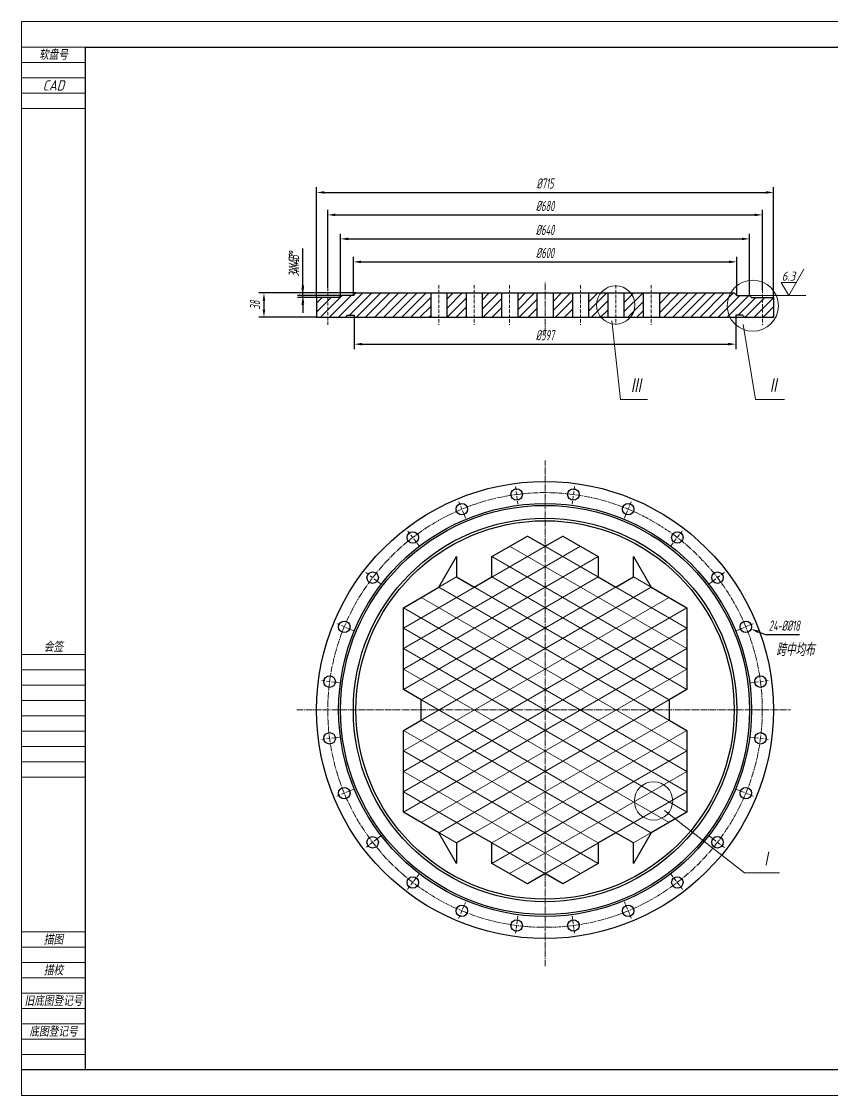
# Model space of a CAD drawing. Header units: millimetres. Extents: x 1099 to 3475, y 482 to 2162.
# Drawn here: x 1099 to 2367, y 482 to 2162 of the extents above; entities that cross this region are included whole.
import ezdxf
from ezdxf.enums import TextEntityAlignment as Align

# ---------------------------------------------------------------- set-up
doc = ezdxf.new("R2010")
doc.units = ezdxf.units.MM
doc.header["$PDMODE"] = 3
doc.linetypes.add('GEN7', pattern=[13.75, 10, -1.25, 1.25, -1.25])
doc.linetypes.add('GEN7A', pattern=[7.5, 5, -1.25, 0, -1.25])
for name, color, linetype, lineweight in [('4', 3, 'Continuous', 18), ('5', 3, 'Continuous', 18), ('6', 2, 'Continuous', 18), ('7', 4, 'GEN7', 18), ('7A', 4, 'GEN7A', 18), ('8', 1, 'Continuous', 18), ('RAHM2', 1, 'Continuous', 18), ('RAHM3', 2, 'Continuous', 18), ('TILE1', 5, 'Continuous', 18)]:
    doc.layers.add(name, color=color, linetype=linetype, lineweight=lineweight)
doc.styles.add('HZ', font='gbeitc.shx', dxfattribs={"width": 0.7, "bigfont": 'hztxt.shx'})
doc.styles.add('ROMANC', font='gbeitc.shx', dxfattribs={"bigfont": 'hztxt.shx'})
doc.styles.get("Standard").update_dxf_attribs({"font": 'gbeitc.shx', "bigfont": 'hztxt.shx'})
doc.dimstyles.new('GEN-ISO', dxfattribs={"dimscale": 4, "dimtxt": 4, "dimasz": 3, "dimexe": 2, "dimexo": 0, "dimgap": 1.5, "dimtad": 1, "dimzin": 0, "dimdsep": 46, "dimtxsty": 'HZ', "dimcen": 0, "dimdle": 6, "dimclrd": 256, "dimclre": 256, "dimclrt": 2, "dimadec": 0, "dimazin": 0, "dimtfac": 1, "dimtmove": 0, "dimatfit": 2, "dimldrblk": 'CLOSED', "dimfxl": 0, "dimtolj": 1, "dimtzin": 0, "dimarcsym": 0})
doc.dimstyles.new('GEN-ISO$3', dxfattribs={"dimscale": 4, "dimtxt": 4, "dimasz": 3, "dimexe": 2, "dimexo": 0, "dimgap": 1.5, "dimtad": 1, "dimtih": 1, "dimtoh": 1, "dimdsep": 46, "dimtxsty": 'HZ', "dimcen": 0, "dimdle": 6, "dimclrd": 256, "dimclre": 256, "dimclrt": 2, "dimadec": 0, "dimazin": 0, "dimtfac": 1, "dimtofl": 0, "dimtmove": 0, "dimatfit": 0, "dimldrblk": 'CLOSED', "dimfxl": 0, "dimtolj": 1, "dimarcsym": 0})

# ---------------------------------------------------------------- blocks, each defined once
blk = doc.blocks.new('GB-A2')
blk.add_line((25, 10), (0, 10))
blk.add_lwpolyline([(25, 10), (25, 410), (584, 410), (584, 10)], close=True)
at = {"layer": 'RAHM2'}
for p, q in [((25, 404), (0, 404)), ((25, 392), (0, 392))]:
    blk.add_line(p, q, dxfattribs=at)
at = {"layer": 'RAHM2', "color": 1}
for p, q in [((25, 166.5), (0, 166.5)), ((25, 154.5), (0, 154.5)), ((25, 142.5), (0, 142.5)), ((25, 130.5), (0, 130.5)), ((25, 58), (0, 58)), ((25, 46), (0, 46)), ((25, 34), (0, 34)), ((25, 22), (0, 22)), ((25, 16), (0, 16))]:
    blk.add_line(p, q, dxfattribs=at)
at = {"layer": 'RAHM3'}
for p, q in [((25, 410), (0, 410)), ((25, 398), (0, 398)), ((25, 386), (0, 386)), ((25, 172.5), (0, 172.5)), ((25, 160.5), (0, 160.5)), ((25, 148.5), (0, 148.5)), ((25, 136.5), (0, 136.5)), ((25, 124.5), (0, 124.5)), ((25, 64), (0, 64)), ((25, 52), (0, 52)), ((25, 40), (0, 40)), ((25, 28), (0, 28))]:
    blk.add_line(p, q, dxfattribs=at)
at = {"layer": 'TILE1'}
blk.add_line((0, 0), (0, 420), dxfattribs=at)
blk.add_lwpolyline([(0, 420), (594, 420), (594, 0), (0, 0)], dxfattribs=at)
for tag, p in [('MAX', (594, 420)), ('RU', (584, 410)), ('INSERT', (584, 10))]:
    blk.add_attdef(tag, p, '', height=3.5)
at = {"layer": 'RAHM2', "char_height": 4, "attachment_point": 8}
for s, insert, width, style in [('软盘号', (12.5, 405), 17.4835, 'HZ'), ('CAD', (12.5, 393), 12.5019, 'ROMANC'), ('会签', (12.5, 173.5), 11.6477, 'HZ'), ('描图', (12.5, 59), 11.6477, 'HZ'), ('描校', (12.5, 47), 11.6477, 'HZ'), ('旧底图登记号', (12.5, 35), 34.991, 'HZ'), ('底图登记号', (12.5, 23), 29.1552, 'HZ')]:
    blk.add_mtext(s, dxfattribs=dict(at, insert=insert, width=width, style=style))
blk = doc.blocks.new('*D173')
at = {"layer": '5', "lineweight": -2}
for p, q in [((2252.2, 1207.7), (2263.3, 1203.3)), ((2263.3, 1203.3), (2316.9, 1203.3))]:
    blk.add_line(p, q, dxfattribs=at)
at = {"layer": '5'}
blk.add_solid([(2252.9, 1209.6), (2251.4, 1205.9), (2241, 1212.2)], dxfattribs=at)
at = {"layer": 'Defpoints', "color": 0}
for p in [(2224.3, 1219), (2241, 1212.2)]:
    blk.add_point(p, dxfattribs=at)
at = {"layer": '5', "color": 2, "insert": (2293.1, 1217.3), "char_height": 16, "attachment_point": 5, "style": 'HZ'}
blk.add_mtext('\\A1;24-%%C%%C18', dxfattribs=at)
blk = doc.blocks.new('_CLOSED')
at = {"color": 0, "linetype": 'ByBlock', "lineweight": -2}
for p, q in [((-1, 0.166667), (0, 0)), ((-1, 0.166667), (-1, -0.166667)), ((0, 0), (-1, -0.166667)), ((0, 0), (-1, 0))]:
    blk.add_line(p, q, dxfattribs=at)
blk = doc.blocks.new('*D174')
at = {"layer": '5', "lineweight": -2}
for p, q in [((1531.5, 1737.8), (1470.7, 1737.8)), ((1478.7, 1725.8), (1478.7, 1711.8)), ((1561.1, 1699.8), (1470.7, 1699.8))]:
    blk.add_line(p, q, dxfattribs=at)
at = {"layer": '5'}
for points in [[(1476.7, 1725.8), (1480.7, 1725.8), (1478.7, 1737.8)], [(1476.7, 1711.8), (1480.7, 1711.8), (1478.7, 1699.8)]]:
    blk.add_solid(points, dxfattribs=at)
at = {"layer": 'Defpoints', "color": 0}
for p in [(1531.5, 1737.8), (1478.7, 1699.8), (1561.1, 1699.8)]:
    blk.add_point(p, dxfattribs=at)
at = {"layer": '5', "color": 2, "insert": (1464.7, 1718.8), "char_height": 16, "attachment_point": 5, "rotation": 90, "style": 'HZ'}
blk.add_mtext('\\A1;38', dxfattribs=at)
blk = doc.blocks.new('*D175')
at = {"layer": '5', "lineweight": -2}
for p, q in [((1561.1, 1730.8), (1561.1, 1903)), ((2276.1, 1730.8), (2276.1, 1903)), ((1573.1, 1895), (2264.1, 1895))]:
    blk.add_line(p, q, dxfattribs=at)
at = {"layer": '5'}
for points in [[(1573.1, 1897), (1573.1, 1893), (1561.1, 1895)], [(2264.1, 1897), (2264.1, 1893), (2276.1, 1895)]]:
    blk.add_solid(points, dxfattribs=at)
at = {"layer": 'Defpoints', "color": 0}
for p in [(2276.1, 1895), (1561.1, 1730.8), (2276.1, 1730.8)]:
    blk.add_point(p, dxfattribs=at)
at = {"layer": '5', "color": 2, "insert": (1918.6, 1909), "char_height": 16, "attachment_point": 5, "style": 'HZ'}
blk.add_mtext('\\A1;%%C715', dxfattribs=at)
blk = doc.blocks.new('*D176')
at = {"layer": '5', "lineweight": -2}
for p, q in [((1578.6, 1745.8), (1578.6, 1867.9)), ((2258.8, 1742.8), (2258.8, 1867.9)), ((1590.6, 1859.9), (2246.8, 1859.9))]:
    blk.add_line(p, q, dxfattribs=at)
at = {"layer": '5'}
for points in [[(1590.6, 1861.9), (1590.6, 1857.9), (1578.6, 1859.9)], [(2246.8, 1861.9), (2246.8, 1857.9), (2258.8, 1859.9)]]:
    blk.add_solid(points, dxfattribs=at)
at = {"layer": 'Defpoints', "color": 0}
for p in [(2258.8, 1859.9), (1578.6, 1745.8), (2258.8, 1742.8)]:
    blk.add_point(p, dxfattribs=at)
at = {"layer": '5', "color": 2, "insert": (1918.7, 1873.9), "char_height": 16, "attachment_point": 5, "style": 'HZ'}
blk.add_mtext('\\A1;%%C680', dxfattribs=at)
blk = doc.blocks.new('*D177')
at = {"layer": '5', "lineweight": -2}
for p, q in [((1598.6, 1733.8), (1598.6, 1830.3)), ((1610.6, 1822.3), (2226.6, 1822.3)), ((2238.6, 1733.8), (2238.6, 1830.3))]:
    blk.add_line(p, q, dxfattribs=at)
at = {"layer": '5'}
for points in [[(1610.6, 1824.3), (1610.6, 1820.3), (1598.6, 1822.3)], [(2226.6, 1824.3), (2226.6, 1820.3), (2238.6, 1822.3)]]:
    blk.add_solid(points, dxfattribs=at)
at = {"layer": 'Defpoints', "color": 0}
for p in [(2238.6, 1822.3), (1598.6, 1733.8), (2238.6, 1733.8)]:
    blk.add_point(p, dxfattribs=at)
at = {"layer": '5', "color": 2, "insert": (1918.6, 1836.3), "char_height": 16, "attachment_point": 5, "style": 'HZ'}
blk.add_mtext('\\A1;%%C640', dxfattribs=at)
blk = doc.blocks.new('*D178')
at = {"layer": '5', "lineweight": -2}
for p, q in [((1620.1, 1699.8), (1620.1, 1649.7)), ((2217.1, 1699.8), (2217.1, 1649.7)), ((1632.1, 1657.7), (2205.1, 1657.7))]:
    blk.add_line(p, q, dxfattribs=at)
at = {"layer": '5'}
for points in [[(1632.1, 1659.7), (1632.1, 1655.7), (1620.1, 1657.7)], [(2205.1, 1659.7), (2205.1, 1655.7), (2217.1, 1657.7)]]:
    blk.add_solid(points, dxfattribs=at)
at = {"layer": 'Defpoints', "color": 0}
for p in [(1620.1, 1699.8), (2217.1, 1699.8), (2217.1, 1657.7)]:
    blk.add_point(p, dxfattribs=at)
at = {"layer": '5', "color": 2, "insert": (1918.6, 1671.7), "char_height": 16, "attachment_point": 5, "style": 'HZ'}
blk.add_mtext('\\A1;%%C597', dxfattribs=at)
blk = doc.blocks.new('*D179')
at = {"layer": '5', "lineweight": -2}
for p, q in [((1618.6, 1733.8), (1618.6, 1794.4)), ((1630.6, 1786.4), (2206.6, 1786.4)), ((2218.6, 1733.8), (2218.6, 1794.4))]:
    blk.add_line(p, q, dxfattribs=at)
at = {"layer": '5'}
for points in [[(1630.6, 1788.4), (1630.6, 1784.4), (1618.6, 1786.4)], [(2206.6, 1788.4), (2206.6, 1784.4), (2218.6, 1786.4)]]:
    blk.add_solid(points, dxfattribs=at)
at = {"layer": 'Defpoints', "color": 0}
for p in [(2218.6, 1786.4), (1618.6, 1733.8), (2218.6, 1733.8)]:
    blk.add_point(p, dxfattribs=at)
at = {"layer": '5', "color": 2, "insert": (1918.6, 1800.4), "char_height": 16, "attachment_point": 5, "style": 'HZ'}
blk.add_mtext('\\A1;%%C600', dxfattribs=at)
blk = doc.blocks.new('*X151')
at = {"color": 0}
for p, q in [((461.8, 1225.5), (484.7, 1248.4)), ((461.8, 1239.6), (470.6, 1248.4)), ((467.9, 1217.4), (501.9, 1251.4)), ((482, 1217.4), (516, 1251.4)), ((496.1, 1217.4), (534.1, 1255.4)), ((513.3, 1220.4), (548.3, 1255.4)), ((524.4, 1217.4), (562.4, 1255.4)), ((538.6, 1217.4), (576.6, 1255.4)), ((552.7, 1217.4), (590.7, 1255.4)), ((566.9, 1217.4), (604.9, 1255.4)), ((581, 1217.4), (619, 1255.4)), ((595.1, 1217.4), (633.1, 1255.4)), ((609.3, 1217.4), (640.4, 1248.5)), ((623.4, 1217.4), (640.4, 1234.4)), ((637.6, 1217.4), (640.4, 1220.2))]:
    blk.add_line(p, q, dxfattribs=at)
blk = doc.blocks.new('*D153')
at = {"layer": '5', "lineweight": -2}
for p, q in [((1539.7, 1749.8), (1539.7, 1807.4)), ((1622.6, 1737.8), (1531.7, 1737.8)), ((1598.6, 1733.8), (1531.7, 1733.8)), ((1539.7, 1733.8), (1539.7, 1737.8)), ((1539.7, 1721.8), (1539.7, 1709.8))]:
    blk.add_line(p, q, dxfattribs=at)
at = {"layer": '5'}
for points in [[(1537.7, 1749.8), (1541.7, 1749.8), (1539.7, 1737.8)], [(1537.7, 1721.8), (1541.7, 1721.8), (1539.7, 1733.8)]]:
    blk.add_solid(points, dxfattribs=at)
at = {"layer": 'Defpoints', "color": 0}
for p in [(1539.7, 1737.8), (1598.6, 1733.8), (1622.6, 1737.8)]:
    blk.add_point(p, dxfattribs=at)
at = {"layer": '5', "color": 2, "insert": (1525.7, 1784.6), "char_height": 16, "attachment_point": 5, "rotation": 90, "style": 'HZ'}
blk.add_mtext('\\A1;4X45%%D', dxfattribs=at)
blk = doc.blocks.new('*D154')
at = {"layer": '5', "lineweight": -2}
for p, q in [((1539.3, 1745.8), (1539.3, 1803.2)), ((1598.6, 1733.8), (1531.3, 1733.8)), ((1561.1, 1730.8), (1531.3, 1730.8)), ((1539.3, 1730.8), (1539.3, 1733.8)), ((1539.3, 1718.8), (1539.3, 1706.8))]:
    blk.add_line(p, q, dxfattribs=at)
at = {"layer": '5'}
for points in [[(1537.3, 1745.8), (1541.3, 1745.8), (1539.3, 1733.8)], [(1537.3, 1718.8), (1541.3, 1718.8), (1539.3, 1730.8)]]:
    blk.add_solid(points, dxfattribs=at)
at = {"layer": 'Defpoints', "color": 0}
for p in [(1539.3, 1733.8), (1561.1, 1730.8), (1598.6, 1733.8)]:
    blk.add_point(p, dxfattribs=at)
at = {"layer": '5', "color": 2, "insert": (1525.3, 1780.5), "char_height": 16, "attachment_point": 5, "rotation": 90, "style": 'HZ'}
blk.add_mtext('\\A1;3X45%%D', dxfattribs=at)
blk = doc.blocks.new('*X145')
at = {"color": 0}
for p, q in [((665.7, 1231.3), (689.7, 1255.4)), ((665.7, 1245.5), (675.6, 1255.4)), ((665.9, 1217.4), (695.8, 1247.4)), ((680, 1217.4), (695.8, 1233.2)), ((694.1, 1217.4), (695.8, 1219.1))]:
    blk.add_line(p, q, dxfattribs=at)
blk = doc.blocks.new('*X146')
at = {"color": 0}
for p, q in [((721.1, 1230.2), (746.3, 1255.4)), ((721.1, 1244.3), (732.1, 1255.4)), ((722.4, 1217.4), (751.3, 1246.2)), ((736.6, 1217.4), (751.3, 1232.1)), ((750.7, 1217.4), (751.3, 1218))]:
    blk.add_line(p, q, dxfattribs=at)
blk = doc.blocks.new('*X147')
at = {"color": 0}
for p, q in [((776.5, 1229.1), (802.8, 1255.4)), ((776.5, 1243.2), (788.7, 1255.4)), ((779, 1217.4), (806.7, 1245.1)), ((793.1, 1217.4), (806.7, 1231))]:
    blk.add_line(p, q, dxfattribs=at)
blk = doc.blocks.new('*X152')
at = {"color": 0}
for p, q in [((998.2, 1224.5), (1029.1, 1255.4)), ((998.2, 1238.6), (1015, 1255.4)), ((998.2, 1252.8), (1000.8, 1255.4)), ((1005.3, 1217.4), (1043.3, 1255.4)), ((1019.4, 1217.4), (1057.4, 1255.4)), ((1033.5, 1217.4), (1071.5, 1255.4)), ((1047.7, 1217.4), (1085.7, 1255.4)), ((1061.8, 1217.4), (1099.8, 1255.4)), ((1076, 1217.4), (1114, 1255.4)), ((1090.1, 1217.4), (1124.1, 1251.4)), ((1104.3, 1217.4), (1138.3, 1251.4)), ((1121.4, 1220.4), (1149.4, 1248.4)), ((1132.5, 1217.4), (1163.5, 1248.4)), ((1146.7, 1217.4), (1176.8, 1247.5)), ((1160.8, 1217.4), (1176.8, 1233.4)), ((1175, 1217.4), (1176.8, 1219.2))]:
    blk.add_line(p, q, dxfattribs=at)
blk = doc.blocks.new('*X148')
at = {"color": 0}
for p, q in [((831.9, 1227.9), (859.4, 1255.4)), ((831.9, 1242.1), (845.3, 1255.4)), ((835.6, 1217.4), (862.1, 1244)), ((849.7, 1217.4), (862.1, 1229.8))]:
    blk.add_line(p, q, dxfattribs=at)
blk = doc.blocks.new('*X149')
at = {"color": 0}
for p, q in [((887.4, 1226.8), (916, 1255.4)), ((887.4, 1240.9), (901.8, 1255.4)), ((887.4, 1255.1), (887.7, 1255.4)), ((892.1, 1217.4), (917.5, 1242.8)), ((906.3, 1217.4), (917.5, 1228.7))]:
    blk.add_line(p, q, dxfattribs=at)
blk = doc.blocks.new('*X150')
at = {"color": 0}
for p, q in [((942.8, 1225.6), (972.6, 1255.4)), ((942.8, 1239.8), (958.4, 1255.4)), ((942.8, 1253.9), (944.3, 1255.4)), ((948.7, 1217.4), (973, 1241.7)), ((962.8, 1217.4), (973, 1227.5))]:
    blk.add_line(p, q, dxfattribs=at)
blk = doc.blocks.new('GEFROG4')
at = {"color": 0}
for p, q in [((0, 0), (5.714286, 10)), ((0, 0), (-2.857143, 5)), ((2.857143, 5), (-2.857143, 5))]:
    blk.add_line(p, q, dxfattribs=at)
for tag, p in [('GEFROU2', (2.416099, 10.1)), ('GEFROU1', (2.45, 5.6))]:
    blk.add_attdef(tag, text='', height=3.5, dxfattribs=at).set_placement(p, align=Align.RIGHT)
blk.add_attdef('GEFROU0', (0, 0), '', height=1, dxfattribs=at)

msp = doc.modelspace()

# ---------------------------------------------------------------- linework, layer by layer
for p, q in [((1595.5663, 1730.8199), (1561.0663, 1730.8199)), ((1561.0663, 1730.8199), (1561.0663, 1699.8199)), ((1598.5663, 1733.8199), (1595.5663, 1730.8199)), ((1618.5663, 1733.8199), (1598.5663, 1733.8199)), ((1618.5663, 1733.8199), (1622.5663, 1737.8199)), ((1622.5663, 1737.8199), (2214.5663, 1737.8199)), ((1739.6644, 1737.8199), (1739.6644, 1699.8199)), ((1764.9144, 1737.8199), (1764.9144, 1699.8199)), ((1795.0901, 1737.8199), (1795.0901, 1699.8199)), ((1820.3401, 1737.8199), (1820.3401, 1699.8199)), ((1850.5157, 1737.8199), (1850.5157, 1699.8199)), ((1875.7657, 1737.8199), (1875.7657, 1699.8199)), ((1905.9413, 1737.8199), (1905.9413, 1699.8199)), ((1931.1913, 1737.8199), (1931.1913, 1699.8199)), ((1961.3669, 1737.8199), (1961.3669, 1699.8199)), ((1986.6169, 1737.8199), (1986.6169, 1699.8199)), ((2016.7926, 1737.8199), (2016.7926, 1699.8199)), ((2042.0426, 1737.8199), (2042.0426, 1699.8199)), ((2072.2182, 1737.8199), (2072.2182, 1699.8199)), ((2097.4682, 1737.8199), (2097.4682, 1699.8199)), ((2218.5663, 1733.8199), (2214.5663, 1737.8199)), ((2218.5663, 1733.8199), (2238.5663, 1733.8199)), ((2238.5663, 1733.8199), (2241.5663, 1730.8199)), ((2241.5663, 1730.8199), (2276.0663, 1730.8199)), ((2276.0663, 1730.8199), (2276.0663, 1699.8199)), ((1561.0663, 1699.8199), (2276.0663, 1699.8199)), ((1606.5663, 1699.8199), (1609.5663, 1702.8199)), ((1609.5663, 1702.8199), (1620.0663, 1702.8199)), ((1620.0663, 1702.8199), (1620.0663, 1699.8199)), ((2217.0663, 1702.8199), (2217.0663, 1699.8199)), ((2227.5663, 1702.8199), (2217.0663, 1702.8199)), ((2230.5663, 1699.8199), (2227.5663, 1702.8199)), ((1835.4279, 1325.4959), (1890.8535, 1357.4959)), ((1890.8535, 1357.4959), (1918.5663, 1341.4959)), ((1918.5663, 1341.4959), (1946.2791, 1357.4959)), ((1946.2791, 1357.4959), (2001.7047, 1325.4959)), ((1752.2894, 1277.4959), (1779.9767, 1325.5106)), ((1779.9767, 1325.5106), (1780.0022, 1293.4959)), ((1835.4279, 1293.4959), (1835.4279, 1325.4959)), ((2001.7047, 1325.4959), (2001.7047, 1293.4959)), ((2057.1304, 1293.4959), (2057.1559, 1325.5106)), ((2057.1559, 1325.5106), (2084.8687, 1277.5106)), ((1696.8638, 1245.4959), (1752.2894, 1277.4959)), ((1780.0022, 1293.4959), (1807.7151, 1277.4959)), ((1807.7151, 1277.4959), (1835.4279, 1293.4959)), ((2001.7047, 1293.4959), (2029.4176, 1277.4959)), ((2029.4176, 1277.4959), (2057.1304, 1293.4959)), ((2084.8687, 1277.5106), (2140.2688, 1245.4959)), ((1696.8638, 1117.4959), (1696.8638, 1245.4959)), ((2140.2688, 1245.4959), (2140.2688, 1117.4959)), ((1724.5766, 1101.4959), (1696.8638, 1117.4959)), ((2140.2688, 1117.4959), (2112.556, 1101.4959)), ((1724.5766, 1069.4959), (1724.5766, 1101.4959)), ((2112.556, 1101.4959), (2112.556, 1069.4959)), ((1696.8638, 1053.4959), (1724.5766, 1069.4959)), ((2112.556, 1069.4959), (2140.2688, 1053.4959)), ((1696.8638, 925.4959), (1696.8638, 1053.4959)), ((2140.2688, 1053.4959), (2140.2688, 925.4959)), ((1752.2894, 893.4959), (1696.8638, 925.4959)), ((2140.2688, 925.4959), (2084.8432, 893.4959)), ((1779.9767, 845.4812), (1752.2894, 893.4959)), ((1807.7151, 893.4959), (1780.0022, 877.4959)), ((1835.4279, 877.4959), (1807.7151, 893.4959)), ((2029.4176, 893.4959), (2001.7047, 877.4959)), ((2057.1304, 877.4959), (2029.4176, 893.4959)), ((2084.8432, 893.4959), (2057.1559, 845.4812)), ((1780.0022, 877.4959), (1779.9767, 845.4812)), ((1835.4279, 845.4959), (1835.4279, 877.4959)), ((2001.7047, 877.4959), (2001.7047, 845.4959)), ((2057.1559, 845.4812), (2057.1304, 877.4959)), ((1890.8535, 813.4959), (1835.4279, 845.4959)), ((2001.7047, 845.4959), (1946.2791, 813.4959)), ((1918.5663, 829.4959), (1890.8535, 813.4959)), ((1946.2791, 813.4959), (1918.5663, 829.4959))]:
    msp.add_line(p, q)
for centre, radius in [((1918.5663, 1085.4959), 357.5), ((1874.168, 1422.5924), 9), ((1962.9293, 1422.5938), 9), ((1918.5663, 1085.4959), 323), ((1918.5663, 1085.4959), 320), ((1788.4316, 1399.6179), 9), ((2048.6664, 1399.622), 9), ((1918.5663, 1085.4959), 300), ((1918.5663, 1085.4959), 296), ((1711.5629, 1355.2361), 9), ((2125.5366, 1355.2426), 9), ((1648.8002, 1292.4714), 9), ((2188.3013, 1292.48), 9), ((1604.4208, 1215.6012), 9), ((2232.6831, 1215.6112), 9), ((1581.4491, 1129.8641), 9), ((2255.6576, 1129.8748), 9), ((1581.4505, 1041.1028), 9), ((2255.659, 1041.1136), 9), ((1604.425, 955.3664), 9), ((2232.6872, 955.3764), 9), ((1648.8068, 878.4977), 9), ((2188.3078, 878.5063), 9), ((1711.5715, 815.735), 9), ((2125.5452, 815.7416), 9), ((1788.4417, 771.3556), 9), ((2048.6764, 771.3598), 9), ((1874.1788, 748.3839), 9), ((1962.94, 748.3853), 9)]:
    msp.add_circle(centre, radius)
at = {"layer": '4'}
for p, q in [((2326.4104, 1733.8199), (2238.5663, 1733.8199)), ((2022.9836, 1694.0577), (2036.6662, 1570.9705)), ((2228.5519, 1688.3813), (2247.867, 1571.2112)), ((2036.6662, 1570.9705), (2078.8071, 1570.9705)), ((2247.867, 1571.2112), (2293.1577, 1571.2112)), ((1696.8638, 1213.4959), (1946.2791, 1357.4959)), ((1890.8535, 1357.4959), (1835.4279, 1325.4959)), ((1890.8535, 1357.4959), (2140.2688, 1213.4959)), ((1946.2791, 1357.4959), (2001.7047, 1325.4959)), ((1973.9919, 1341.4959), (1696.8638, 1181.4959)), ((1863.1407, 1341.4959), (2140.2688, 1181.4959)), ((1696.8638, 1149.4959), (2001.7047, 1325.4959)), ((1752.2894, 1277.4959), (1779.9767, 1325.5106)), ((1780.0022, 1293.4959), (1779.9767, 1325.5106)), ((1835.4279, 1325.4959), (2140.2688, 1149.4959)), ((1835.4279, 1325.4959), (1835.4279, 1293.4959)), ((2001.7047, 1325.4959), (2001.7047, 1293.4959)), ((2057.1304, 1293.4959), (2057.1559, 1325.5106)), ((2057.1559, 1325.5106), (2084.8687, 1277.5106)), ((1780.0022, 1293.4959), (1696.8638, 1245.4959)), ((2001.7047, 1293.4959), (1696.8638, 1117.4959)), ((2084.8432, 1277.4959), (1696.8638, 1053.4959)), ((1724.5766, 1101.4959), (2057.1304, 1293.4959)), ((1752.2894, 1277.4959), (2140.2688, 1053.4959)), ((1780.0022, 1293.4959), (2112.556, 1101.4959)), ((1835.4279, 1293.4959), (2140.2688, 1117.4959)), ((2057.1304, 1293.4959), (2140.2688, 1245.4959)), ((1696.8638, 1021.4959), (2112.556, 1261.4959)), ((1724.5766, 1261.4959), (2140.2688, 1021.4959)), ((1696.8638, 1245.4959), (2140.2688, 989.4959)), ((1696.8638, 989.4959), (2140.2688, 1245.4959)), ((1696.8638, 1245.4959), (1696.8638, 1117.4959)), ((2140.2688, 1245.4959), (2140.2688, 1117.4959)), ((1696.8638, 1213.4959), (2140.2688, 957.4959)), ((1696.8638, 957.4959), (2140.2688, 1213.4959)), ((1696.8638, 1181.4959), (2140.2688, 925.4959)), ((1696.8638, 925.4959), (2140.2688, 1181.4959)), ((1696.8638, 1149.4959), (2112.556, 909.4959)), ((1724.5766, 909.4959), (2140.2688, 1149.4959)), ((2084.8432, 893.4959), (1696.8638, 1117.4959)), ((1752.2894, 893.4959), (2140.2688, 1117.4959)), ((1724.5766, 1101.4959), (1724.5766, 1069.4959)), ((2112.556, 1101.4959), (2112.556, 1069.4959)), ((1724.5766, 1069.4959), (2057.1304, 877.4959)), ((1780.0022, 877.4959), (2112.556, 1069.4959)), ((2001.7047, 877.4959), (1696.8638, 1053.4959)), ((1696.8638, 1053.4959), (1696.8638, 925.4959)), ((1835.4279, 877.4959), (2140.2688, 1053.4959)), ((2140.2688, 1053.4959), (2140.2688, 925.4959)), ((1696.8638, 1021.4959), (2001.7047, 845.4959)), ((1835.4279, 845.4959), (2140.2688, 1021.4959)), ((1973.9919, 829.4959), (1696.8638, 989.4959)), ((1863.1407, 829.4959), (2140.2688, 989.4959)), ((1696.8638, 957.4959), (1946.2791, 813.4959)), ((1890.8535, 813.4959), (2140.2688, 957.4959)), ((1780.0022, 877.4959), (1696.8638, 925.4959)), ((2057.1304, 877.4959), (2140.2688, 925.4959)), ((2105.4535, 928.1461), (2230.8051, 830.5406)), ((1752.2894, 893.4959), (1779.9767, 845.4812)), ((2057.1559, 845.4812), (2084.8687, 893.4812)), ((1780.0022, 877.4959), (1779.9767, 845.4812)), ((1835.4279, 845.4959), (1835.4279, 877.4959)), ((2001.7047, 845.4959), (2001.7047, 877.4959)), ((2057.1304, 877.4959), (2057.1559, 845.4812)), ((1890.8535, 813.4959), (1835.4279, 845.4959)), ((1946.2791, 813.4959), (2001.7047, 845.4959)), ((2230.8051, 830.5406), (2285.2464, 830.5406))]:
    msp.add_line(p, q, dxfattribs=at)
for centre, radius in [((2029.2286, 1718.9564), 30), ((2243.646, 1717.7819), 40), ((2088.3079, 943.1939), 30)]:
    msp.add_circle(centre, radius, dxfattribs=at)
at = {"layer": '7'}
for p, q in [((1918.5663, 1673.7775), (1918.5663, 1754.2998)), ((1918.5663, 684.902), (1918.5663, 1475.464)), ((1530.2475, 1085.4959), (2302.6782, 1085.4959))]:
    msp.add_line(p, q, dxfattribs=at)
msp.add_circle((1918.5663, 1085.4959), 340, dxfattribs=at)
at = {"layer": '7A'}
for p, q in [((1752.2894, 1749.8199), (1752.2894, 1687.8199)), ((1807.7151, 1749.8199), (1807.7151, 1687.8199)), ((1863.1407, 1749.8199), (1863.1407, 1687.8199)), ((1973.9919, 1749.8199), (1973.9919, 1687.8199)), ((2029.4176, 1749.8199), (2029.4176, 1687.8199)), ((2084.8432, 1749.8199), (2084.8432, 1687.8199)), ((1578.5663, 1745.8199), (1578.5663, 1687.8199)), ((2258.8163, 1742.8199), (2258.8163, 1687.8199)), ((1876.1844, 1407.277), (1872.298, 1436.7964)), ((1960.913, 1407.2784), (1964.7993, 1436.7979)), ((1794.3432, 1385.3462), (1782.9491, 1412.854)), ((2042.7549, 1385.3504), (2054.149, 1412.8581)), ((1720.9667, 1342.9807), (1702.8414, 1366.6021)), ((2116.1327, 1342.9873), (2134.2581, 1366.6087)), ((1661.0555, 1283.0675), (1637.4341, 1301.1929)), ((2176.0459, 1283.0761), (2199.6674, 1301.2015)), ((1618.6925, 1209.6897), (1591.1847, 1221.0838)), ((2218.4115, 1209.6997), (2245.9192, 1221.0938)), ((1596.7644, 1127.8478), (1567.245, 1131.7341)), ((2240.3422, 1127.8585), (2269.8616, 1131.7448)), ((1596.7659, 1043.1191), (1567.2464, 1039.2328)), ((2240.3436, 1043.1299), (2269.8631, 1039.2436)), ((1618.6966, 961.278), (1591.1889, 949.8839)), ((2218.4156, 961.288), (2245.9233, 949.8939)), ((1661.0621, 887.9015), (1637.4407, 869.7762)), ((2176.0525, 887.9101), (2199.6739, 869.7847)), ((1720.9753, 827.9903), (1702.85, 804.3689)), ((2116.1413, 827.9969), (2134.2667, 804.3755)), ((1794.3532, 785.6273), (1782.9591, 758.1195)), ((2042.7649, 785.6314), (2054.159, 758.1237)), ((1876.1951, 763.6992), (1872.3088, 734.1798)), ((1960.9237, 763.7007), (1964.81, 734.1812))]:
    msp.add_line(p, q, dxfattribs=at)

# ---------------------------------------------------------------- block references
at = {"xscale": 4, "yscale": 4, "zscale": 4}
msp.add_blockref('GB-A2', (1099.2504, 482.4237), dxfattribs=at)
at = {"layer": '6', "linetype": 'Continuous'}
ref = msp.add_blockref('GEFROG4', (2299.8316, 1733.8199), dxfattribs=dict(at, xscale=4.114285714285643, yscale=4.1142857142857, zscale=4.114285714285715))
ref.add_attrib('GEFROU1', '6.3', dxfattribs={"layer": '0', "color": 0, "height": 14.4}).set_placement((2309.9116, 1756.8599), align=Align.RIGHT)
at = {"layer": '8'}
for name in ['*X151', '*X145', '*X146', '*X147', '*X148', '*X149', '*X150', '*X152']:
    msp.add_blockref(name, (1099.2504, 482.4237), dxfattribs=at)

# ---------------------------------------------------------------- texts
at = {"layer": '6', "attachment_point": 7, "style": 'HZ'}
for s, insert, char_height, width in [('{\\W0.75;Ⅲ}', (2051.4284, 1580.7343), 24, 37.361829), ('{\\W0.75;Ⅱ}', (2266.2428, 1580.8871), 24, 37.361829), ('{\\W0.75;跨中均布}', (2280.2901, 1169.7163), 20, 124.899429), ('{\\W0.75;Ⅰ}', (2255.0014, 840.2165), 24, 37.361829)]:
    msp.add_mtext(s, dxfattribs=dict(at, insert=insert, char_height=char_height, width=width))

# ---------------------------------------------------------------- dimensions: what is measured, and where the dimension line sits
at = {"layer": '5'}
for base, p1, p2, text, picture, middle in [((2276.0663, 1895.0154), (1561.0663, 1730.8199), (2276.0663, 1730.8199), '%%C715', '*D175', (1918.5663, 1909.0154)), ((2258.8163, 1859.8644), (1578.5663, 1745.8199), (2258.8163, 1742.8199), '%%C680', '*D176', (1918.6913, 1873.8644)), ((2238.5663, 1822.3167), (1598.5663, 1733.8199), (2238.5663, 1733.8199), '%%C640', '*D177', (1918.5663, 1836.3167)), ((2218.5663, 1786.3668), (1618.5663, 1733.8199), (2218.5663, 1733.8199), '%%C600', '*D179', (1918.5663, 1800.3668)), ((2217.0663, 1657.746), (1620.0663, 1699.8199), (2217.0663, 1699.8199), '%%C597', '*D178', (1918.5663, 1671.746))]:
    dim = msp.add_linear_dim(base=base, p1=p1, p2=p2, text=text, dimstyle='GEN-ISO', override={"dimaunit": 1}, dxfattribs=at)
    dim.commit()
    dim.dimension.update_dxf_attribs({"geometry": picture, "text_midpoint": middle})
for base, p1, p2, text, picture, middle in [((1539.3169, 1733.8199), (1561.0663, 1730.8199), (1598.5663, 1733.8199), '3X45%%D', '*D154', (1525.3169, 1780.5032)), ((1539.7033, 1737.8199), (1598.5663, 1733.8199), (1622.5663, 1737.8199), '4X45%%D', '*D153', (1525.7033, 1784.6199)), ((1478.7278, 1699.8199), (1531.4811, 1737.8199), (1561.0663, 1699.8199), '38', '*D174', (1464.7278, 1718.8199))]:
    dim = msp.add_linear_dim(base=base, p1=p1, p2=p2, angle=90, text=text, dimstyle='GEN-ISO', override={"dimaunit": 1}, dxfattribs=at)
    dim.commit()
    dim.dimension.update_dxf_attribs({"geometry": picture, "text_midpoint": middle})
dim = msp.add_diameter_dim_2p(p1=(2224.3383, 1218.9824), p2=(2241.0279, 1212.24), text='24-%%C%%C18', dimstyle='GEN-ISO$3', override={"dimpost": '%%C'}, dxfattribs=at)
dim.commit()
dim.dimension.update_dxf_attribs({"geometry": '*D173', "text_midpoint": (2293.0805, 1217.2501)})

doc.saveas('drawing.dxf')
